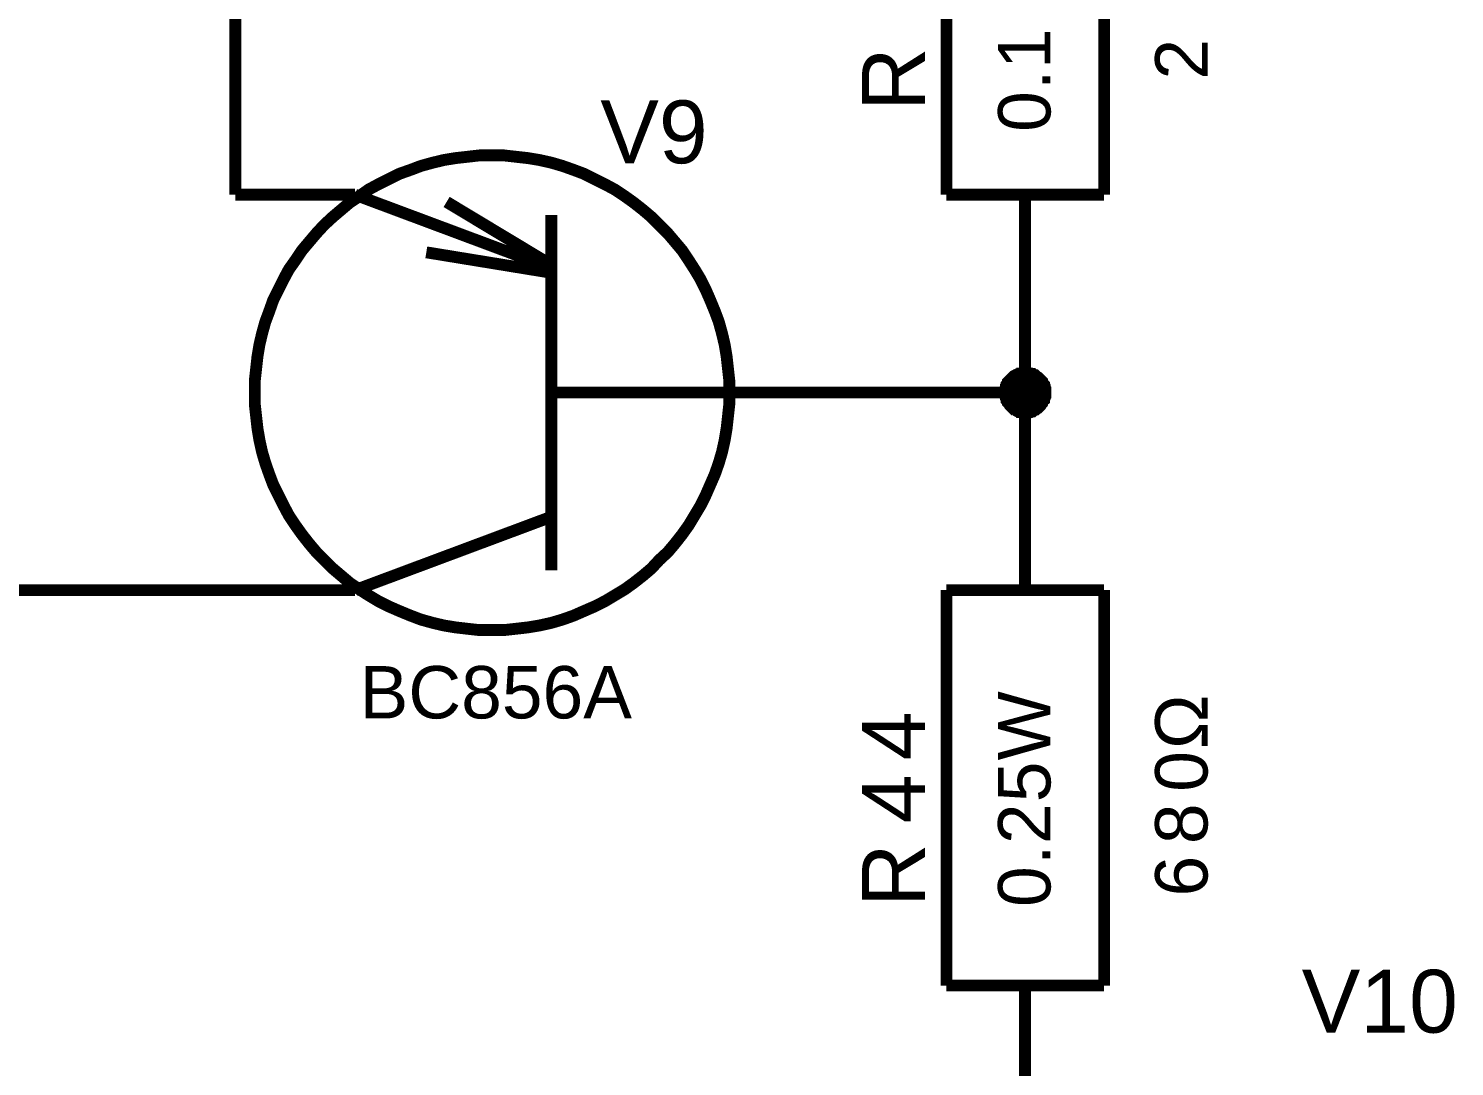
# Model space of a CAD drawing. Header units: millimetres. Extents: x -2024 to 917, y -725 to 13.
# Drawn here: x -1881.66 to -1845.59, y -228.71 to -202.46 of the extents above; entities that cross this region are included whole.
import ezdxf

# ---------------------------------------------------------------- set-up
doc = ezdxf.new("R2010")
doc.units = ezdxf.units.MM
doc.styles.get("Standard").update_dxf_attribs({"font": 'arial.ttf'})

msp = doc.modelspace()

# ---------------------------------------------------------------- linework, layer by layer
at = {"color": 7}
for points, const_width in [([(-1876.428, -206.661), (-1876.428, -191.659)], 0.3), ([(-1858.437, -206.661), (-1858.437, -196.659)], 0.3), ([(-1854.448, -206.661), (-1854.448, -196.659)], 0.3), ([(-1875.932, -211.662), (-1875.932, -211.347), (-1875.899, -211.049), (-1875.866, -210.751), (-1875.816, -210.453), (-1875.75, -210.172), (-1875.667, -209.873), (-1875.568, -209.609), (-1875.468, -209.327), (-1875.336, -209.062), (-1875.204, -208.797), (-1875.071, -208.549), (-1874.906, -208.317), (-1874.74, -208.069), (-1874.558, -207.853), (-1874.376, -207.638), (-1874.177, -207.423), (-1873.962, -207.224), (-1873.747, -207.042), (-1873.532, -206.86), (-1873.284, -206.694), (-1873.052, -206.529), (-1872.804, -206.396), (-1872.539, -206.264), (-1872.274, -206.131), (-1871.993, -206.032), (-1871.728, -205.932), (-1871.43, -205.85), (-1871.149, -205.783), (-1870.851, -205.734), (-1870.553, -205.701), (-1870.255, -205.667), (-1869.94, -205.667)], 0.3), ([(-1869.94, -205.667), (-1870.255, -205.667), (-1870.553, -205.701), (-1870.851, -205.734), (-1871.149, -205.783), (-1871.43, -205.85), (-1871.728, -205.932), (-1871.993, -206.032), (-1872.274, -206.131), (-1872.539, -206.264), (-1872.804, -206.396), (-1873.052, -206.529), (-1873.284, -206.694), (-1873.532, -206.86), (-1873.747, -207.042), (-1873.962, -207.224), (-1874.177, -207.423), (-1874.376, -207.638), (-1874.558, -207.853), (-1874.74, -208.069), (-1874.906, -208.317), (-1875.071, -208.549), (-1875.204, -208.797), (-1875.336, -209.062), (-1875.468, -209.327), (-1875.568, -209.609), (-1875.667, -209.873), (-1875.75, -210.172), (-1875.816, -210.453), (-1875.866, -210.751), (-1875.899, -211.049), (-1875.932, -211.347), (-1875.932, -211.662)], 0.3), ([(-1869.94, -205.667), (-1869.94, -205.667)], 0.3), ([(-1869.94, -205.667), (-1869.626, -205.667), (-1869.328, -205.701), (-1869.03, -205.734), (-1868.732, -205.783), (-1868.434, -205.85), (-1868.153, -205.932), (-1867.871, -206.032), (-1867.607, -206.131), (-1867.342, -206.264), (-1867.077, -206.396), (-1866.829, -206.529), (-1866.58, -206.694), (-1866.349, -206.86), (-1866.117, -207.042), (-1865.902, -207.224), (-1865.703, -207.423), (-1865.488, -207.638), (-1865.306, -207.853), (-1865.124, -208.069), (-1864.958, -208.317), (-1864.809, -208.549), (-1864.66, -208.797), (-1864.528, -209.062), (-1864.412, -209.327), (-1864.296, -209.609), (-1864.197, -209.873), (-1864.114, -210.172), (-1864.048, -210.453), (-1863.998, -210.751), (-1863.965, -211.049), (-1863.932, -211.347), (-1863.932, -211.662)], 0.3), ([(-1863.932, -211.662), (-1863.932, -211.347), (-1863.965, -211.049), (-1863.998, -210.751), (-1864.048, -210.453), (-1864.114, -210.172), (-1864.197, -209.873), (-1864.296, -209.609), (-1864.412, -209.327), (-1864.528, -209.062), (-1864.66, -208.797), (-1864.809, -208.549), (-1864.958, -208.317), (-1865.124, -208.069), (-1865.306, -207.853), (-1865.488, -207.638), (-1865.703, -207.423), (-1865.902, -207.224), (-1866.117, -207.042), (-1866.349, -206.86), (-1866.58, -206.694), (-1866.829, -206.529), (-1867.077, -206.396), (-1867.342, -206.264), (-1867.607, -206.131), (-1867.871, -206.032), (-1868.153, -205.932), (-1868.434, -205.85), (-1868.732, -205.783), (-1869.03, -205.734), (-1869.328, -205.701), (-1869.626, -205.667), (-1869.94, -205.667)], 0.3), ([(-1873.929, -206.661), (-1876.428, -206.661)], 0.3), ([(-1873.399, -206.661), (-1873.929, -206.661)], 0.3), ([(-1868.434, -208.516), (-1873.399, -206.661)], 0.3), ([(-1858.437, -206.661), (-1854.448, -206.661)], 0.3), ([(-1856.451, -206.661), (-1856.451, -209.161)], 0.3), ([(-1868.55, -208.367), (-1871.082, -206.843)], 0.3), ([(-1868.434, -216.166), (-1868.434, -207.174)], 0.3), ([(-1868.55, -208.615), (-1871.595, -208.118)], 0.3), ([(-1861.433, -211.662), (-1856.451, -211.662), (-1856.451, -209.161)], 0.3), ([(-1856.948, -211.662), (-1856.948, -211.629), (-1856.948, -211.612), (-1856.948, -211.579), (-1856.931, -211.562), (-1856.931, -211.529), (-1856.931, -211.513), (-1856.915, -211.496), (-1856.915, -211.463), (-1856.898, -211.447), (-1856.881, -211.43), (-1856.881, -211.397), (-1856.865, -211.38), (-1856.848, -211.364), (-1856.832, -211.347), (-1856.815, -211.331), (-1856.799, -211.314), (-1856.782, -211.298), (-1856.766, -211.281), (-1856.749, -211.264), (-1856.733, -211.248), (-1856.699, -211.231), (-1856.683, -211.231), (-1856.666, -211.215), (-1856.633, -211.198), (-1856.617, -211.198), (-1856.6, -211.182), (-1856.567, -211.182), (-1856.55, -211.182), (-1856.517, -211.165), (-1856.501, -211.165), (-1856.468, -211.165), (-1856.451, -211.165)], 0.3), ([(-1856.948, -211.662), (-1856.948, -211.629), (-1856.948, -211.612), (-1856.948, -211.579), (-1856.931, -211.562), (-1856.931, -211.529), (-1856.931, -211.513), (-1856.915, -211.496), (-1856.915, -211.463), (-1856.898, -211.447), (-1856.881, -211.43), (-1856.881, -211.397), (-1856.865, -211.38), (-1856.848, -211.364), (-1856.832, -211.347), (-1856.815, -211.331), (-1856.799, -211.314), (-1856.782, -211.298), (-1856.766, -211.281), (-1856.749, -211.264), (-1856.733, -211.248), (-1856.699, -211.231), (-1856.683, -211.231), (-1856.666, -211.215), (-1856.633, -211.198), (-1856.617, -211.198), (-1856.6, -211.182), (-1856.567, -211.182), (-1856.55, -211.182), (-1856.517, -211.165), (-1856.501, -211.165), (-1856.468, -211.165), (-1856.451, -211.165)], 0.3), ([(-1856.948, -211.662), (-1856.948, -211.629), (-1856.948, -211.612), (-1856.948, -211.579), (-1856.931, -211.562), (-1856.931, -211.529), (-1856.931, -211.513), (-1856.915, -211.496), (-1856.915, -211.463), (-1856.898, -211.447), (-1856.881, -211.43), (-1856.881, -211.397), (-1856.865, -211.38), (-1856.848, -211.364), (-1856.832, -211.347), (-1856.815, -211.331), (-1856.799, -211.314), (-1856.782, -211.298), (-1856.766, -211.281), (-1856.749, -211.264), (-1856.733, -211.248), (-1856.699, -211.231), (-1856.683, -211.231), (-1856.666, -211.215), (-1856.633, -211.198), (-1856.617, -211.198), (-1856.6, -211.182), (-1856.567, -211.182), (-1856.55, -211.182), (-1856.517, -211.165), (-1856.501, -211.165), (-1856.468, -211.165), (-1856.451, -211.165)], 0.3), ([(-1856.948, -211.662), (-1856.948, -211.629), (-1856.948, -211.612), (-1856.948, -211.579), (-1856.931, -211.562), (-1856.931, -211.529), (-1856.931, -211.513), (-1856.915, -211.496), (-1856.915, -211.463), (-1856.898, -211.447), (-1856.881, -211.43), (-1856.881, -211.397), (-1856.865, -211.38), (-1856.848, -211.364), (-1856.832, -211.347), (-1856.815, -211.331), (-1856.799, -211.314), (-1856.782, -211.298), (-1856.766, -211.281), (-1856.749, -211.264), (-1856.733, -211.248), (-1856.699, -211.231), (-1856.683, -211.231), (-1856.666, -211.215), (-1856.633, -211.198), (-1856.617, -211.198), (-1856.6, -211.182), (-1856.567, -211.182), (-1856.55, -211.182), (-1856.517, -211.165), (-1856.501, -211.165), (-1856.468, -211.165), (-1856.451, -211.165)], 0.3), ([(-1856.451, -211.165), (-1856.451, -211.165)], 0.3), ([(-1856.451, -211.165), (-1856.418, -211.165), (-1856.402, -211.165), (-1856.368, -211.165), (-1856.352, -211.182), (-1856.319, -211.182), (-1856.302, -211.182), (-1856.269, -211.198), (-1856.253, -211.198), (-1856.236, -211.215), (-1856.203, -211.231), (-1856.186, -211.231), (-1856.17, -211.248), (-1856.153, -211.264), (-1856.12, -211.281), (-1856.104, -211.298), (-1856.087, -211.314), (-1856.07, -211.331), (-1856.054, -211.347), (-1856.037, -211.364), (-1856.021, -211.38), (-1856.021, -211.397), (-1856.004, -211.43), (-1855.988, -211.447), (-1855.971, -211.463), (-1855.971, -211.496), (-1855.955, -211.513), (-1855.955, -211.529), (-1855.955, -211.562), (-1855.938, -211.579), (-1855.938, -211.612), (-1855.938, -211.629), (-1855.938, -211.662)], 0.3), ([(-1856.451, -211.165), (-1856.451, -211.165)], 0.3), ([(-1856.451, -211.165), (-1856.418, -211.165), (-1856.402, -211.165), (-1856.368, -211.165), (-1856.352, -211.182), (-1856.319, -211.182), (-1856.302, -211.182), (-1856.269, -211.198), (-1856.253, -211.198), (-1856.236, -211.215), (-1856.203, -211.231), (-1856.186, -211.231), (-1856.17, -211.248), (-1856.153, -211.264), (-1856.12, -211.281), (-1856.104, -211.298), (-1856.087, -211.314), (-1856.07, -211.331), (-1856.054, -211.347), (-1856.037, -211.364), (-1856.021, -211.38), (-1856.021, -211.397), (-1856.004, -211.43), (-1855.988, -211.447), (-1855.971, -211.463), (-1855.971, -211.496), (-1855.955, -211.513), (-1855.955, -211.529), (-1855.955, -211.562), (-1855.938, -211.579), (-1855.938, -211.612), (-1855.938, -211.629), (-1855.938, -211.662)], 0.3), ([(-1856.451, -211.165), (-1856.451, -211.165)], 0.3), ([(-1856.451, -211.165), (-1856.418, -211.165), (-1856.402, -211.165), (-1856.368, -211.165), (-1856.352, -211.182), (-1856.319, -211.182), (-1856.302, -211.182), (-1856.269, -211.198), (-1856.253, -211.198), (-1856.236, -211.215), (-1856.203, -211.231), (-1856.186, -211.231), (-1856.17, -211.248), (-1856.153, -211.264), (-1856.12, -211.281), (-1856.104, -211.298), (-1856.087, -211.314), (-1856.07, -211.331), (-1856.054, -211.347), (-1856.037, -211.364), (-1856.021, -211.38), (-1856.021, -211.397), (-1856.004, -211.43), (-1855.988, -211.447), (-1855.971, -211.463), (-1855.971, -211.496), (-1855.955, -211.513), (-1855.955, -211.529), (-1855.955, -211.562), (-1855.938, -211.579), (-1855.938, -211.612), (-1855.938, -211.629), (-1855.938, -211.662)], 0.3), ([(-1856.451, -211.165), (-1856.451, -211.165)], 0.3), ([(-1856.451, -211.165), (-1856.418, -211.165), (-1856.402, -211.165), (-1856.368, -211.165), (-1856.352, -211.182), (-1856.319, -211.182), (-1856.302, -211.182), (-1856.269, -211.198), (-1856.253, -211.198), (-1856.236, -211.215), (-1856.203, -211.231), (-1856.186, -211.231), (-1856.17, -211.248), (-1856.153, -211.264), (-1856.12, -211.281), (-1856.104, -211.298), (-1856.087, -211.314), (-1856.07, -211.331), (-1856.054, -211.347), (-1856.037, -211.364), (-1856.021, -211.38), (-1856.021, -211.397), (-1856.004, -211.43), (-1855.988, -211.447), (-1855.971, -211.463), (-1855.971, -211.496), (-1855.955, -211.513), (-1855.955, -211.529), (-1855.955, -211.562), (-1855.938, -211.579), (-1855.938, -211.612), (-1855.938, -211.629), (-1855.938, -211.662)], 0.3), ([(-1856.948, -211.662), (-1856.948, -211.629), (-1856.948, -211.612), (-1856.948, -211.579), (-1856.931, -211.562), (-1856.931, -211.529), (-1856.931, -211.513), (-1856.915, -211.496), (-1856.915, -211.463), (-1856.898, -211.447), (-1856.881, -211.43), (-1856.881, -211.397), (-1856.865, -211.38), (-1856.848, -211.364), (-1856.832, -211.347), (-1856.815, -211.331), (-1856.799, -211.314), (-1856.782, -211.298), (-1856.766, -211.281), (-1856.749, -211.264), (-1856.733, -211.248), (-1856.699, -211.231), (-1856.683, -211.231), (-1856.666, -211.215), (-1856.633, -211.198), (-1856.617, -211.198), (-1856.6, -211.182), (-1856.567, -211.182), (-1856.55, -211.182), (-1856.517, -211.165), (-1856.501, -211.165), (-1856.468, -211.165), (-1856.451, -211.165)], 0.0991), ([(-1856.948, -211.662), (-1856.948, -211.629), (-1856.948, -211.612), (-1856.948, -211.579), (-1856.931, -211.562), (-1856.931, -211.529), (-1856.931, -211.513), (-1856.915, -211.496), (-1856.915, -211.463), (-1856.898, -211.447), (-1856.881, -211.43), (-1856.881, -211.397), (-1856.865, -211.38), (-1856.848, -211.364), (-1856.832, -211.347), (-1856.815, -211.331), (-1856.799, -211.314), (-1856.782, -211.298), (-1856.766, -211.281), (-1856.749, -211.264), (-1856.733, -211.248), (-1856.699, -211.231), (-1856.683, -211.231), (-1856.666, -211.215), (-1856.633, -211.198), (-1856.617, -211.198), (-1856.6, -211.182), (-1856.567, -211.182), (-1856.55, -211.182), (-1856.517, -211.165), (-1856.501, -211.165), (-1856.468, -211.165), (-1856.451, -211.165)], 0.0991), ([(-1856.948, -211.662), (-1856.948, -211.629), (-1856.948, -211.612), (-1856.948, -211.579), (-1856.931, -211.562), (-1856.931, -211.529), (-1856.931, -211.513), (-1856.915, -211.496), (-1856.915, -211.463), (-1856.898, -211.447), (-1856.881, -211.43), (-1856.881, -211.397), (-1856.865, -211.38), (-1856.848, -211.364), (-1856.832, -211.347), (-1856.815, -211.331), (-1856.799, -211.314), (-1856.782, -211.298), (-1856.766, -211.281), (-1856.749, -211.264), (-1856.733, -211.248), (-1856.699, -211.231), (-1856.683, -211.231), (-1856.666, -211.215), (-1856.633, -211.198), (-1856.617, -211.198), (-1856.6, -211.182), (-1856.567, -211.182), (-1856.55, -211.182), (-1856.517, -211.165), (-1856.501, -211.165), (-1856.468, -211.165), (-1856.451, -211.165)], 0.0991), ([(-1856.948, -211.662), (-1856.948, -211.629), (-1856.948, -211.612), (-1856.948, -211.579), (-1856.931, -211.562), (-1856.931, -211.529), (-1856.931, -211.513), (-1856.915, -211.496), (-1856.915, -211.463), (-1856.898, -211.447), (-1856.881, -211.43), (-1856.881, -211.397), (-1856.865, -211.38), (-1856.848, -211.364), (-1856.832, -211.347), (-1856.815, -211.331), (-1856.799, -211.314), (-1856.782, -211.298), (-1856.766, -211.281), (-1856.749, -211.264), (-1856.733, -211.248), (-1856.699, -211.231), (-1856.683, -211.231), (-1856.666, -211.215), (-1856.633, -211.198), (-1856.617, -211.198), (-1856.6, -211.182), (-1856.567, -211.182), (-1856.55, -211.182), (-1856.517, -211.165), (-1856.501, -211.165), (-1856.468, -211.165), (-1856.451, -211.165)], 0.0991), ([(-1856.451, -211.165), (-1856.451, -211.165)], 0.0991), ([(-1856.451, -211.165), (-1856.418, -211.165), (-1856.402, -211.165), (-1856.368, -211.165), (-1856.352, -211.182), (-1856.319, -211.182), (-1856.302, -211.182), (-1856.269, -211.198), (-1856.253, -211.198), (-1856.236, -211.215), (-1856.203, -211.231), (-1856.186, -211.231), (-1856.17, -211.248), (-1856.153, -211.264), (-1856.12, -211.281), (-1856.104, -211.298), (-1856.087, -211.314), (-1856.07, -211.331), (-1856.054, -211.347), (-1856.037, -211.364), (-1856.021, -211.38), (-1856.021, -211.397), (-1856.004, -211.43), (-1855.988, -211.447), (-1855.971, -211.463), (-1855.971, -211.496), (-1855.955, -211.513), (-1855.955, -211.529), (-1855.955, -211.562), (-1855.938, -211.579), (-1855.938, -211.612), (-1855.938, -211.629), (-1855.938, -211.662)], 0.0991), ([(-1856.451, -211.165), (-1856.451, -211.165)], 0.0991), ([(-1856.451, -211.165), (-1856.418, -211.165), (-1856.402, -211.165), (-1856.368, -211.165), (-1856.352, -211.182), (-1856.319, -211.182), (-1856.302, -211.182), (-1856.269, -211.198), (-1856.253, -211.198), (-1856.236, -211.215), (-1856.203, -211.231), (-1856.186, -211.231), (-1856.17, -211.248), (-1856.153, -211.264), (-1856.12, -211.281), (-1856.104, -211.298), (-1856.087, -211.314), (-1856.07, -211.331), (-1856.054, -211.347), (-1856.037, -211.364), (-1856.021, -211.38), (-1856.021, -211.397), (-1856.004, -211.43), (-1855.988, -211.447), (-1855.971, -211.463), (-1855.971, -211.496), (-1855.955, -211.513), (-1855.955, -211.529), (-1855.955, -211.562), (-1855.938, -211.579), (-1855.938, -211.612), (-1855.938, -211.629), (-1855.938, -211.662)], 0.0991), ([(-1856.451, -211.165), (-1856.451, -211.165)], 0.0991), ([(-1856.451, -211.165), (-1856.418, -211.165), (-1856.402, -211.165), (-1856.368, -211.165), (-1856.352, -211.182), (-1856.319, -211.182), (-1856.302, -211.182), (-1856.269, -211.198), (-1856.253, -211.198), (-1856.236, -211.215), (-1856.203, -211.231), (-1856.186, -211.231), (-1856.17, -211.248), (-1856.153, -211.264), (-1856.12, -211.281), (-1856.104, -211.298), (-1856.087, -211.314), (-1856.07, -211.331), (-1856.054, -211.347), (-1856.037, -211.364), (-1856.021, -211.38), (-1856.021, -211.397), (-1856.004, -211.43), (-1855.988, -211.447), (-1855.971, -211.463), (-1855.971, -211.496), (-1855.955, -211.513), (-1855.955, -211.529), (-1855.955, -211.562), (-1855.938, -211.579), (-1855.938, -211.612), (-1855.938, -211.629), (-1855.938, -211.662)], 0.0991), ([(-1856.451, -211.165), (-1856.451, -211.165)], 0.0991), ([(-1856.451, -211.165), (-1856.418, -211.165), (-1856.402, -211.165), (-1856.368, -211.165), (-1856.352, -211.182), (-1856.319, -211.182), (-1856.302, -211.182), (-1856.269, -211.198), (-1856.253, -211.198), (-1856.236, -211.215), (-1856.203, -211.231), (-1856.186, -211.231), (-1856.17, -211.248), (-1856.153, -211.264), (-1856.12, -211.281), (-1856.104, -211.298), (-1856.087, -211.314), (-1856.07, -211.331), (-1856.054, -211.347), (-1856.037, -211.364), (-1856.021, -211.38), (-1856.021, -211.397), (-1856.004, -211.43), (-1855.988, -211.447), (-1855.971, -211.463), (-1855.971, -211.496), (-1855.955, -211.513), (-1855.955, -211.529), (-1855.955, -211.562), (-1855.938, -211.579), (-1855.938, -211.612), (-1855.938, -211.629), (-1855.938, -211.662)], 0.0991), ([(-1869.94, -217.673), (-1870.255, -217.673), (-1870.553, -217.64), (-1870.851, -217.606), (-1871.149, -217.557), (-1871.43, -217.491), (-1871.728, -217.408), (-1871.993, -217.308), (-1872.274, -217.192), (-1872.539, -217.077), (-1872.804, -216.944), (-1873.052, -216.795), (-1873.284, -216.646), (-1873.532, -216.48), (-1873.747, -216.298), (-1873.962, -216.116), (-1874.177, -215.901), (-1874.376, -215.702), (-1874.558, -215.487), (-1874.74, -215.255), (-1874.906, -215.023), (-1875.071, -214.775), (-1875.204, -214.526), (-1875.336, -214.262), (-1875.468, -213.997), (-1875.568, -213.732), (-1875.667, -213.45), (-1875.75, -213.169), (-1875.816, -212.871), (-1875.866, -212.573), (-1875.899, -212.274), (-1875.932, -211.976), (-1875.932, -211.662)], 0.3), ([(-1875.932, -211.662), (-1875.932, -211.662)], 0.3), ([(-1875.932, -211.662), (-1875.932, -211.976), (-1875.899, -212.274), (-1875.866, -212.573), (-1875.816, -212.871), (-1875.75, -213.169), (-1875.667, -213.45), (-1875.568, -213.732), (-1875.468, -213.997), (-1875.336, -214.262), (-1875.204, -214.526), (-1875.071, -214.775), (-1874.906, -215.023), (-1874.74, -215.255), (-1874.558, -215.487), (-1874.376, -215.702), (-1874.177, -215.901), (-1873.962, -216.116), (-1873.747, -216.298), (-1873.532, -216.48), (-1873.284, -216.646), (-1873.052, -216.795), (-1872.804, -216.944), (-1872.539, -217.077), (-1872.274, -217.192), (-1871.993, -217.308), (-1871.728, -217.408), (-1871.43, -217.491), (-1871.149, -217.557), (-1870.851, -217.606), (-1870.553, -217.64), (-1870.255, -217.673), (-1869.94, -217.673)], 0.3), ([(-1863.932, -211.662), (-1863.932, -211.976), (-1863.965, -212.274), (-1863.998, -212.573), (-1864.048, -212.871), (-1864.114, -213.169), (-1864.197, -213.45), (-1864.296, -213.732), (-1864.412, -213.997), (-1864.528, -214.262), (-1864.66, -214.526), (-1864.809, -214.775), (-1864.958, -215.023), (-1865.124, -215.255), (-1865.306, -215.487), (-1865.488, -215.702), (-1865.703, -215.901), (-1865.902, -216.116), (-1866.117, -216.298), (-1866.349, -216.48), (-1866.58, -216.646), (-1866.829, -216.795), (-1867.077, -216.944), (-1867.342, -217.077), (-1867.607, -217.192), (-1867.871, -217.308), (-1868.153, -217.408), (-1868.434, -217.491), (-1868.732, -217.557), (-1869.03, -217.606), (-1869.328, -217.64), (-1869.626, -217.673), (-1869.94, -217.673)], 0.3), ([(-1869.94, -217.673), (-1869.626, -217.673), (-1869.328, -217.64), (-1869.03, -217.606), (-1868.732, -217.557), (-1868.434, -217.491), (-1868.153, -217.408), (-1867.871, -217.308), (-1867.607, -217.192), (-1867.342, -217.077), (-1867.077, -216.944), (-1866.829, -216.795), (-1866.58, -216.646), (-1866.349, -216.48), (-1866.117, -216.298), (-1865.902, -216.116), (-1865.703, -215.901), (-1865.488, -215.702), (-1865.306, -215.487), (-1865.124, -215.255), (-1864.958, -215.023), (-1864.809, -214.775), (-1864.66, -214.526), (-1864.528, -214.262), (-1864.412, -213.997), (-1864.296, -213.732), (-1864.197, -213.45), (-1864.114, -213.169), (-1864.048, -212.871), (-1863.998, -212.573), (-1863.965, -212.274), (-1863.932, -211.976), (-1863.932, -211.662)], 0.3), ([(-1863.932, -211.662), (-1868.434, -211.662)], 0.3), ([(-1863.932, -211.662), (-1861.433, -211.662)], 0.3), ([(-1863.932, -211.662), (-1863.932, -211.662), (-1863.932, -211.662), (-1863.932, -211.662), (-1863.932, -211.662), (-1863.932, -211.662), (-1863.932, -211.662), (-1863.932, -211.662), (-1863.932, -211.662), (-1863.932, -211.662), (-1863.932, -211.662), (-1863.932, -211.662), (-1863.932, -211.662), (-1863.932, -211.662), (-1863.932, -211.662), (-1863.932, -211.662), (-1863.932, -211.662), (-1863.932, -211.662), (-1863.932, -211.662), (-1863.932, -211.662), (-1863.932, -211.662), (-1863.932, -211.662), (-1863.932, -211.662), (-1863.932, -211.662), (-1863.932, -211.662), (-1863.932, -211.662), (-1863.932, -211.662), (-1863.932, -211.662), (-1863.932, -211.662), (-1863.932, -211.662), (-1863.932, -211.662), (-1863.932, -211.662), (-1863.932, -211.662)], 0.3), ([(-1863.932, -211.662), (-1863.932, -211.662)], 0.3), ([(-1856.451, -212.175), (-1856.468, -212.175), (-1856.501, -212.175), (-1856.517, -212.175), (-1856.55, -212.159), (-1856.567, -212.159), (-1856.6, -212.159), (-1856.617, -212.142), (-1856.633, -212.142), (-1856.666, -212.125), (-1856.683, -212.109), (-1856.699, -212.092), (-1856.733, -212.092), (-1856.749, -212.076), (-1856.766, -212.059), (-1856.782, -212.043), (-1856.799, -212.026), (-1856.815, -212.01), (-1856.832, -211.993), (-1856.848, -211.96), (-1856.865, -211.943), (-1856.881, -211.927), (-1856.881, -211.91), (-1856.898, -211.877), (-1856.915, -211.861), (-1856.915, -211.844), (-1856.931, -211.811), (-1856.931, -211.794), (-1856.931, -211.761), (-1856.948, -211.745), (-1856.948, -211.711), (-1856.948, -211.695), (-1856.948, -211.662)], 0.3), ([(-1856.948, -211.662), (-1856.948, -211.662)], 0.3), ([(-1856.451, -212.175), (-1856.468, -212.175), (-1856.501, -212.175), (-1856.517, -212.175), (-1856.55, -212.159), (-1856.567, -212.159), (-1856.6, -212.159), (-1856.617, -212.142), (-1856.633, -212.142), (-1856.666, -212.125), (-1856.683, -212.109), (-1856.699, -212.092), (-1856.733, -212.092), (-1856.749, -212.076), (-1856.766, -212.059), (-1856.782, -212.043), (-1856.799, -212.026), (-1856.815, -212.01), (-1856.832, -211.993), (-1856.848, -211.96), (-1856.865, -211.943), (-1856.881, -211.927), (-1856.881, -211.91), (-1856.898, -211.877), (-1856.915, -211.861), (-1856.915, -211.844), (-1856.931, -211.811), (-1856.931, -211.794), (-1856.931, -211.761), (-1856.948, -211.745), (-1856.948, -211.711), (-1856.948, -211.695), (-1856.948, -211.662)], 0.3), ([(-1856.948, -211.662), (-1856.948, -211.662)], 0.3), ([(-1856.451, -212.175), (-1856.468, -212.175), (-1856.501, -212.175), (-1856.517, -212.175), (-1856.55, -212.159), (-1856.567, -212.159), (-1856.6, -212.159), (-1856.617, -212.142), (-1856.633, -212.142), (-1856.666, -212.125), (-1856.683, -212.109), (-1856.699, -212.092), (-1856.733, -212.092), (-1856.749, -212.076), (-1856.766, -212.059), (-1856.782, -212.043), (-1856.799, -212.026), (-1856.815, -212.01), (-1856.832, -211.993), (-1856.848, -211.96), (-1856.865, -211.943), (-1856.881, -211.927), (-1856.881, -211.91), (-1856.898, -211.877), (-1856.915, -211.861), (-1856.915, -211.844), (-1856.931, -211.811), (-1856.931, -211.794), (-1856.931, -211.761), (-1856.948, -211.745), (-1856.948, -211.711), (-1856.948, -211.695), (-1856.948, -211.662)], 0.3), ([(-1856.948, -211.662), (-1856.948, -211.662)], 0.3), ([(-1856.451, -212.175), (-1856.468, -212.175), (-1856.501, -212.175), (-1856.517, -212.175), (-1856.55, -212.159), (-1856.567, -212.159), (-1856.6, -212.159), (-1856.617, -212.142), (-1856.633, -212.142), (-1856.666, -212.125), (-1856.683, -212.109), (-1856.699, -212.092), (-1856.733, -212.092), (-1856.749, -212.076), (-1856.766, -212.059), (-1856.782, -212.043), (-1856.799, -212.026), (-1856.815, -212.01), (-1856.832, -211.993), (-1856.848, -211.96), (-1856.865, -211.943), (-1856.881, -211.927), (-1856.881, -211.91), (-1856.898, -211.877), (-1856.915, -211.861), (-1856.915, -211.844), (-1856.931, -211.811), (-1856.931, -211.794), (-1856.931, -211.761), (-1856.948, -211.745), (-1856.948, -211.711), (-1856.948, -211.695), (-1856.948, -211.662)], 0.3), ([(-1856.948, -211.662), (-1856.948, -211.662)], 0.3), ([(-1856.451, -212.175), (-1856.468, -212.175), (-1856.501, -212.175), (-1856.517, -212.175), (-1856.55, -212.159), (-1856.567, -212.159), (-1856.6, -212.159), (-1856.617, -212.142), (-1856.633, -212.142), (-1856.666, -212.125), (-1856.683, -212.109), (-1856.699, -212.092), (-1856.733, -212.092), (-1856.749, -212.076), (-1856.766, -212.059), (-1856.782, -212.043), (-1856.799, -212.026), (-1856.815, -212.01), (-1856.832, -211.993), (-1856.848, -211.96), (-1856.865, -211.943), (-1856.881, -211.927), (-1856.881, -211.91), (-1856.898, -211.877), (-1856.915, -211.861), (-1856.915, -211.844), (-1856.931, -211.811), (-1856.931, -211.794), (-1856.931, -211.761), (-1856.948, -211.745), (-1856.948, -211.711), (-1856.948, -211.695), (-1856.948, -211.662)], 0.0991), ([(-1856.948, -211.662), (-1856.948, -211.662)], 0.0991), ([(-1856.451, -212.175), (-1856.468, -212.175), (-1856.501, -212.175), (-1856.517, -212.175), (-1856.55, -212.159), (-1856.567, -212.159), (-1856.6, -212.159), (-1856.617, -212.142), (-1856.633, -212.142), (-1856.666, -212.125), (-1856.683, -212.109), (-1856.699, -212.092), (-1856.733, -212.092), (-1856.749, -212.076), (-1856.766, -212.059), (-1856.782, -212.043), (-1856.799, -212.026), (-1856.815, -212.01), (-1856.832, -211.993), (-1856.848, -211.96), (-1856.865, -211.943), (-1856.881, -211.927), (-1856.881, -211.91), (-1856.898, -211.877), (-1856.915, -211.861), (-1856.915, -211.844), (-1856.931, -211.811), (-1856.931, -211.794), (-1856.931, -211.761), (-1856.948, -211.745), (-1856.948, -211.711), (-1856.948, -211.695), (-1856.948, -211.662)], 0.0991), ([(-1856.948, -211.662), (-1856.948, -211.662)], 0.0991), ([(-1856.451, -212.175), (-1856.468, -212.175), (-1856.501, -212.175), (-1856.517, -212.175), (-1856.55, -212.159), (-1856.567, -212.159), (-1856.6, -212.159), (-1856.617, -212.142), (-1856.633, -212.142), (-1856.666, -212.125), (-1856.683, -212.109), (-1856.699, -212.092), (-1856.733, -212.092), (-1856.749, -212.076), (-1856.766, -212.059), (-1856.782, -212.043), (-1856.799, -212.026), (-1856.815, -212.01), (-1856.832, -211.993), (-1856.848, -211.96), (-1856.865, -211.943), (-1856.881, -211.927), (-1856.881, -211.91), (-1856.898, -211.877), (-1856.915, -211.861), (-1856.915, -211.844), (-1856.931, -211.811), (-1856.931, -211.794), (-1856.931, -211.761), (-1856.948, -211.745), (-1856.948, -211.711), (-1856.948, -211.695), (-1856.948, -211.662)], 0.0991), ([(-1856.948, -211.662), (-1856.948, -211.662)], 0.0991), ([(-1856.451, -212.175), (-1856.468, -212.175), (-1856.501, -212.175), (-1856.517, -212.175), (-1856.55, -212.159), (-1856.567, -212.159), (-1856.6, -212.159), (-1856.617, -212.142), (-1856.633, -212.142), (-1856.666, -212.125), (-1856.683, -212.109), (-1856.699, -212.092), (-1856.733, -212.092), (-1856.749, -212.076), (-1856.766, -212.059), (-1856.782, -212.043), (-1856.799, -212.026), (-1856.815, -212.01), (-1856.832, -211.993), (-1856.848, -211.96), (-1856.865, -211.943), (-1856.881, -211.927), (-1856.881, -211.91), (-1856.898, -211.877), (-1856.915, -211.861), (-1856.915, -211.844), (-1856.931, -211.811), (-1856.931, -211.794), (-1856.931, -211.761), (-1856.948, -211.745), (-1856.948, -211.711), (-1856.948, -211.695), (-1856.948, -211.662)], 0.0991), ([(-1856.948, -211.662), (-1856.948, -211.662)], 0.0991), ([(-1855.938, -211.662), (-1855.938, -211.695), (-1855.938, -211.711), (-1855.938, -211.745), (-1855.955, -211.761), (-1855.955, -211.794), (-1855.955, -211.811), (-1855.971, -211.844), (-1855.971, -211.861), (-1855.988, -211.877), (-1856.004, -211.91), (-1856.021, -211.927), (-1856.021, -211.943), (-1856.037, -211.96), (-1856.054, -211.993), (-1856.07, -212.01), (-1856.087, -212.026), (-1856.104, -212.043), (-1856.12, -212.059), (-1856.153, -212.076), (-1856.17, -212.092), (-1856.186, -212.092), (-1856.203, -212.109), (-1856.236, -212.125), (-1856.253, -212.142), (-1856.269, -212.142), (-1856.302, -212.159), (-1856.319, -212.159), (-1856.352, -212.159), (-1856.368, -212.175), (-1856.402, -212.175), (-1856.418, -212.175), (-1856.451, -212.175)], 0.3), ([(-1856.451, -211.662), (-1856.451, -214.162)], 0.3), ([(-1855.938, -211.662), (-1855.938, -211.695), (-1855.938, -211.711), (-1855.938, -211.745), (-1855.955, -211.761), (-1855.955, -211.794), (-1855.955, -211.811), (-1855.971, -211.844), (-1855.971, -211.861), (-1855.988, -211.877), (-1856.004, -211.91), (-1856.021, -211.927), (-1856.021, -211.943), (-1856.037, -211.96), (-1856.054, -211.993), (-1856.07, -212.01), (-1856.087, -212.026), (-1856.104, -212.043), (-1856.12, -212.059), (-1856.153, -212.076), (-1856.17, -212.092), (-1856.186, -212.092), (-1856.203, -212.109), (-1856.236, -212.125), (-1856.253, -212.142), (-1856.269, -212.142), (-1856.302, -212.159), (-1856.319, -212.159), (-1856.352, -212.159), (-1856.368, -212.175), (-1856.402, -212.175), (-1856.418, -212.175), (-1856.451, -212.175)], 0.3), ([(-1855.938, -211.662), (-1855.938, -211.695), (-1855.938, -211.711), (-1855.938, -211.745), (-1855.955, -211.761), (-1855.955, -211.794), (-1855.955, -211.811), (-1855.971, -211.844), (-1855.971, -211.861), (-1855.988, -211.877), (-1856.004, -211.91), (-1856.021, -211.927), (-1856.021, -211.943), (-1856.037, -211.96), (-1856.054, -211.993), (-1856.07, -212.01), (-1856.087, -212.026), (-1856.104, -212.043), (-1856.12, -212.059), (-1856.153, -212.076), (-1856.17, -212.092), (-1856.186, -212.092), (-1856.203, -212.109), (-1856.236, -212.125), (-1856.253, -212.142), (-1856.269, -212.142), (-1856.302, -212.159), (-1856.319, -212.159), (-1856.352, -212.159), (-1856.368, -212.175), (-1856.402, -212.175), (-1856.418, -212.175), (-1856.451, -212.175)], 0.3), ([(-1855.938, -211.662), (-1855.938, -211.695), (-1855.938, -211.711), (-1855.938, -211.745), (-1855.955, -211.761), (-1855.955, -211.794), (-1855.955, -211.811), (-1855.971, -211.844), (-1855.971, -211.861), (-1855.988, -211.877), (-1856.004, -211.91), (-1856.021, -211.927), (-1856.021, -211.943), (-1856.037, -211.96), (-1856.054, -211.993), (-1856.07, -212.01), (-1856.087, -212.026), (-1856.104, -212.043), (-1856.12, -212.059), (-1856.153, -212.076), (-1856.17, -212.092), (-1856.186, -212.092), (-1856.203, -212.109), (-1856.236, -212.125), (-1856.253, -212.142), (-1856.269, -212.142), (-1856.302, -212.159), (-1856.319, -212.159), (-1856.352, -212.159), (-1856.368, -212.175), (-1856.402, -212.175), (-1856.418, -212.175), (-1856.451, -212.175)], 0.3), ([(-1855.938, -211.662), (-1855.938, -211.695), (-1855.938, -211.711), (-1855.938, -211.745), (-1855.955, -211.761), (-1855.955, -211.794), (-1855.955, -211.811), (-1855.971, -211.844), (-1855.971, -211.861), (-1855.988, -211.877), (-1856.004, -211.91), (-1856.021, -211.927), (-1856.021, -211.943), (-1856.037, -211.96), (-1856.054, -211.993), (-1856.07, -212.01), (-1856.087, -212.026), (-1856.104, -212.043), (-1856.12, -212.059), (-1856.153, -212.076), (-1856.17, -212.092), (-1856.186, -212.092), (-1856.203, -212.109), (-1856.236, -212.125), (-1856.253, -212.142), (-1856.269, -212.142), (-1856.302, -212.159), (-1856.319, -212.159), (-1856.352, -212.159), (-1856.368, -212.175), (-1856.402, -212.175), (-1856.418, -212.175), (-1856.451, -212.175)], 0.0991), ([(-1855.938, -211.662), (-1855.938, -211.695), (-1855.938, -211.711), (-1855.938, -211.745), (-1855.955, -211.761), (-1855.955, -211.794), (-1855.955, -211.811), (-1855.971, -211.844), (-1855.971, -211.861), (-1855.988, -211.877), (-1856.004, -211.91), (-1856.021, -211.927), (-1856.021, -211.943), (-1856.037, -211.96), (-1856.054, -211.993), (-1856.07, -212.01), (-1856.087, -212.026), (-1856.104, -212.043), (-1856.12, -212.059), (-1856.153, -212.076), (-1856.17, -212.092), (-1856.186, -212.092), (-1856.203, -212.109), (-1856.236, -212.125), (-1856.253, -212.142), (-1856.269, -212.142), (-1856.302, -212.159), (-1856.319, -212.159), (-1856.352, -212.159), (-1856.368, -212.175), (-1856.402, -212.175), (-1856.418, -212.175), (-1856.451, -212.175)], 0.0991), ([(-1855.938, -211.662), (-1855.938, -211.695), (-1855.938, -211.711), (-1855.938, -211.745), (-1855.955, -211.761), (-1855.955, -211.794), (-1855.955, -211.811), (-1855.971, -211.844), (-1855.971, -211.861), (-1855.988, -211.877), (-1856.004, -211.91), (-1856.021, -211.927), (-1856.021, -211.943), (-1856.037, -211.96), (-1856.054, -211.993), (-1856.07, -212.01), (-1856.087, -212.026), (-1856.104, -212.043), (-1856.12, -212.059), (-1856.153, -212.076), (-1856.17, -212.092), (-1856.186, -212.092), (-1856.203, -212.109), (-1856.236, -212.125), (-1856.253, -212.142), (-1856.269, -212.142), (-1856.302, -212.159), (-1856.319, -212.159), (-1856.352, -212.159), (-1856.368, -212.175), (-1856.402, -212.175), (-1856.418, -212.175), (-1856.451, -212.175)], 0.0991), ([(-1855.938, -211.662), (-1855.938, -211.695), (-1855.938, -211.711), (-1855.938, -211.745), (-1855.955, -211.761), (-1855.955, -211.794), (-1855.955, -211.811), (-1855.971, -211.844), (-1855.971, -211.861), (-1855.988, -211.877), (-1856.004, -211.91), (-1856.021, -211.927), (-1856.021, -211.943), (-1856.037, -211.96), (-1856.054, -211.993), (-1856.07, -212.01), (-1856.087, -212.026), (-1856.104, -212.043), (-1856.12, -212.059), (-1856.153, -212.076), (-1856.17, -212.092), (-1856.186, -212.092), (-1856.203, -212.109), (-1856.236, -212.125), (-1856.253, -212.142), (-1856.269, -212.142), (-1856.302, -212.159), (-1856.319, -212.159), (-1856.352, -212.159), (-1856.368, -212.175), (-1856.402, -212.175), (-1856.418, -212.175), (-1856.451, -212.175)], 0.0991), ([(-1855.938, -211.662), (-1855.938, -211.662), (-1855.938, -211.662), (-1855.938, -211.662), (-1855.938, -211.662), (-1855.938, -211.662), (-1855.938, -211.662), (-1855.938, -211.662), (-1855.938, -211.662), (-1855.938, -211.662), (-1855.938, -211.662), (-1855.938, -211.662), (-1855.938, -211.662), (-1855.938, -211.662), (-1855.938, -211.662), (-1855.938, -211.662), (-1855.938, -211.662), (-1855.938, -211.662), (-1855.938, -211.662), (-1855.938, -211.662), (-1855.938, -211.662), (-1855.938, -211.662), (-1855.938, -211.662), (-1855.938, -211.662), (-1855.938, -211.662), (-1855.938, -211.662), (-1855.938, -211.662), (-1855.938, -211.662), (-1855.938, -211.662), (-1855.938, -211.662), (-1855.938, -211.662), (-1855.938, -211.662), (-1855.938, -211.662)], 0.3), ([(-1855.938, -211.662), (-1855.938, -211.662)], 0.3), ([(-1855.938, -211.662), (-1855.938, -211.662), (-1855.938, -211.662), (-1855.938, -211.662), (-1855.938, -211.662), (-1855.938, -211.662), (-1855.938, -211.662), (-1855.938, -211.662), (-1855.938, -211.662), (-1855.938, -211.662), (-1855.938, -211.662), (-1855.938, -211.662), (-1855.938, -211.662), (-1855.938, -211.662), (-1855.938, -211.662), (-1855.938, -211.662), (-1855.938, -211.662), (-1855.938, -211.662), (-1855.938, -211.662), (-1855.938, -211.662), (-1855.938, -211.662), (-1855.938, -211.662), (-1855.938, -211.662), (-1855.938, -211.662), (-1855.938, -211.662), (-1855.938, -211.662), (-1855.938, -211.662), (-1855.938, -211.662), (-1855.938, -211.662), (-1855.938, -211.662), (-1855.938, -211.662), (-1855.938, -211.662), (-1855.938, -211.662)], 0.3), ([(-1855.938, -211.662), (-1855.938, -211.662)], 0.3), ([(-1855.938, -211.662), (-1855.938, -211.662), (-1855.938, -211.662), (-1855.938, -211.662), (-1855.938, -211.662), (-1855.938, -211.662), (-1855.938, -211.662), (-1855.938, -211.662), (-1855.938, -211.662), (-1855.938, -211.662), (-1855.938, -211.662), (-1855.938, -211.662), (-1855.938, -211.662), (-1855.938, -211.662), (-1855.938, -211.662), (-1855.938, -211.662), (-1855.938, -211.662), (-1855.938, -211.662), (-1855.938, -211.662), (-1855.938, -211.662), (-1855.938, -211.662), (-1855.938, -211.662), (-1855.938, -211.662), (-1855.938, -211.662), (-1855.938, -211.662), (-1855.938, -211.662), (-1855.938, -211.662), (-1855.938, -211.662), (-1855.938, -211.662), (-1855.938, -211.662), (-1855.938, -211.662), (-1855.938, -211.662), (-1855.938, -211.662)], 0.3), ([(-1855.938, -211.662), (-1855.938, -211.662)], 0.3), ([(-1855.938, -211.662), (-1855.938, -211.662), (-1855.938, -211.662), (-1855.938, -211.662), (-1855.938, -211.662), (-1855.938, -211.662), (-1855.938, -211.662), (-1855.938, -211.662), (-1855.938, -211.662), (-1855.938, -211.662), (-1855.938, -211.662), (-1855.938, -211.662), (-1855.938, -211.662), (-1855.938, -211.662), (-1855.938, -211.662), (-1855.938, -211.662), (-1855.938, -211.662), (-1855.938, -211.662), (-1855.938, -211.662), (-1855.938, -211.662), (-1855.938, -211.662), (-1855.938, -211.662), (-1855.938, -211.662), (-1855.938, -211.662), (-1855.938, -211.662), (-1855.938, -211.662), (-1855.938, -211.662), (-1855.938, -211.662), (-1855.938, -211.662), (-1855.938, -211.662), (-1855.938, -211.662), (-1855.938, -211.662), (-1855.938, -211.662)], 0.3), ([(-1855.938, -211.662), (-1855.938, -211.662)], 0.3), ([(-1855.938, -211.662), (-1855.938, -211.662), (-1855.938, -211.662), (-1855.938, -211.662), (-1855.938, -211.662), (-1855.938, -211.662), (-1855.938, -211.662), (-1855.938, -211.662), (-1855.938, -211.662), (-1855.938, -211.662), (-1855.938, -211.662), (-1855.938, -211.662), (-1855.938, -211.662), (-1855.938, -211.662), (-1855.938, -211.662), (-1855.938, -211.662), (-1855.938, -211.662), (-1855.938, -211.662), (-1855.938, -211.662), (-1855.938, -211.662), (-1855.938, -211.662), (-1855.938, -211.662), (-1855.938, -211.662), (-1855.938, -211.662), (-1855.938, -211.662), (-1855.938, -211.662), (-1855.938, -211.662), (-1855.938, -211.662), (-1855.938, -211.662), (-1855.938, -211.662), (-1855.938, -211.662), (-1855.938, -211.662), (-1855.938, -211.662)], 0.0991), ([(-1855.938, -211.662), (-1855.938, -211.662)], 0.0991), ([(-1855.938, -211.662), (-1855.938, -211.662), (-1855.938, -211.662), (-1855.938, -211.662), (-1855.938, -211.662), (-1855.938, -211.662), (-1855.938, -211.662), (-1855.938, -211.662), (-1855.938, -211.662), (-1855.938, -211.662), (-1855.938, -211.662), (-1855.938, -211.662), (-1855.938, -211.662), (-1855.938, -211.662), (-1855.938, -211.662), (-1855.938, -211.662), (-1855.938, -211.662), (-1855.938, -211.662), (-1855.938, -211.662), (-1855.938, -211.662), (-1855.938, -211.662), (-1855.938, -211.662), (-1855.938, -211.662), (-1855.938, -211.662), (-1855.938, -211.662), (-1855.938, -211.662), (-1855.938, -211.662), (-1855.938, -211.662), (-1855.938, -211.662), (-1855.938, -211.662), (-1855.938, -211.662), (-1855.938, -211.662), (-1855.938, -211.662)], 0.0991), ([(-1855.938, -211.662), (-1855.938, -211.662)], 0.0991), ([(-1855.938, -211.662), (-1855.938, -211.662), (-1855.938, -211.662), (-1855.938, -211.662), (-1855.938, -211.662), (-1855.938, -211.662), (-1855.938, -211.662), (-1855.938, -211.662), (-1855.938, -211.662), (-1855.938, -211.662), (-1855.938, -211.662), (-1855.938, -211.662), (-1855.938, -211.662), (-1855.938, -211.662), (-1855.938, -211.662), (-1855.938, -211.662), (-1855.938, -211.662), (-1855.938, -211.662), (-1855.938, -211.662), (-1855.938, -211.662), (-1855.938, -211.662), (-1855.938, -211.662), (-1855.938, -211.662), (-1855.938, -211.662), (-1855.938, -211.662), (-1855.938, -211.662), (-1855.938, -211.662), (-1855.938, -211.662), (-1855.938, -211.662), (-1855.938, -211.662), (-1855.938, -211.662), (-1855.938, -211.662), (-1855.938, -211.662)], 0.0991), ([(-1855.938, -211.662), (-1855.938, -211.662)], 0.0991), ([(-1855.938, -211.662), (-1855.938, -211.662), (-1855.938, -211.662), (-1855.938, -211.662), (-1855.938, -211.662), (-1855.938, -211.662), (-1855.938, -211.662), (-1855.938, -211.662), (-1855.938, -211.662), (-1855.938, -211.662), (-1855.938, -211.662), (-1855.938, -211.662), (-1855.938, -211.662), (-1855.938, -211.662), (-1855.938, -211.662), (-1855.938, -211.662), (-1855.938, -211.662), (-1855.938, -211.662), (-1855.938, -211.662), (-1855.938, -211.662), (-1855.938, -211.662), (-1855.938, -211.662), (-1855.938, -211.662), (-1855.938, -211.662), (-1855.938, -211.662), (-1855.938, -211.662), (-1855.938, -211.662), (-1855.938, -211.662), (-1855.938, -211.662), (-1855.938, -211.662), (-1855.938, -211.662), (-1855.938, -211.662), (-1855.938, -211.662)], 0.0991), ([(-1855.938, -211.662), (-1855.938, -211.662)], 0.0991), ([(-1856.451, -216.663), (-1856.451, -214.162)], 0.3), ([(-1868.434, -214.808), (-1873.399, -216.663)], 0.3), ([(-1876.428, -216.663), (-1886.425, -216.663), (-1888.924, -216.663)], 0.3), ([(-1873.929, -216.663), (-1876.428, -216.663)], 0.3), ([(-1873.399, -216.663), (-1873.929, -216.663)], 0.3), ([(-1858.437, -216.663), (-1854.448, -216.663)], 0.3), ([(-1858.437, -226.664), (-1858.437, -216.663)], 0.3), ([(-1854.448, -226.664), (-1854.448, -216.663)], 0.3), ([(-1869.94, -217.673), (-1869.94, -217.673)], 0.3), ([(-1858.437, -226.664), (-1854.448, -226.664)], 0.3), ([(-1856.451, -226.664), (-1856.451, -229.165)], 0.3)]:
    msp.add_lwpolyline(points, dxfattribs=dict(at, const_width=const_width))
at = {"color": 7, "const_width": 0.508}
msp.add_lwpolyline([(-1856.706, -211.658, 1), (-1856.198, -211.658, 1)], format="xyb", close=True, dxfattribs=at)

# ---------------------------------------------------------------- texts
at = {"color": 7}
for s, height, p in [('1', 1.325, (-1855.806, -203.482)), ('R', 1.59, (-1858.983, -204.541)), ('2', 1.325, (-1851.833, -203.747)), ('.', 1.325, (-1855.806, -204.012)), ('0', 1.325, (-1855.806, -205.071)), ('W', 1.325, (-1855.806, -220.968)), ('Ω', 1.325, (-1851.833, -220.703)), ('4', 1.59, (-1858.983, -220.968)), ('5', 1.325, (-1855.806, -222.028)), ('0', 1.325, (-1851.833, -221.763)), ('4', 1.59, (-1858.983, -222.558)), ('2', 1.325, (-1855.806, -223.087)), ('8', 1.325, (-1851.833, -223.087)), ('R', 1.59, (-1858.983, -224.677)), ('.', 1.325, (-1855.806, -223.617)), ('6', 1.325, (-1851.833, -224.412)), ('0', 1.325, (-1855.806, -224.677))]:
    msp.add_text(s, height=height, rotation=90, dxfattribs=at).set_placement(p)
for s, height, p in [('V9', 1.5897, (-1867.193, -205.866)), ('BC856A', 1.3247, (-1873.284, -219.908)), ('V10', 1.5897, (-1849.45, -227.856))]:
    msp.add_text(s, height=height, dxfattribs=at).set_placement(p)

doc.saveas('drawing.dxf')
